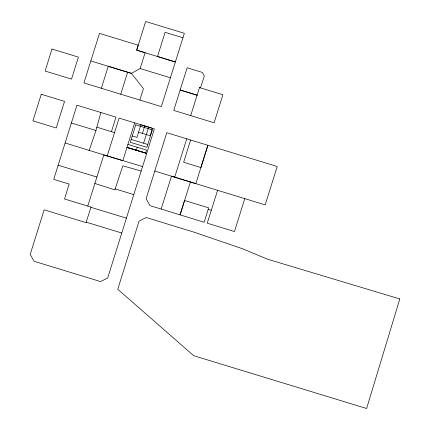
<?xml version="1.0" encoding="UTF-8"?>
<svg xmlns="http://www.w3.org/2000/svg" width="430" height="430" viewBox="0 0 430 430"><rect width="100%" height="100%" fill="white"/><g stroke="black" fill="none" stroke-linecap="round" stroke-linejoin="round"><path stroke-width="0.64" d="M89.118 150.586L95.954 130.494L100.873 112.504L76.954 105.189L53.723 179.348L69.149 184.056L64.516 198.972L91.026 207.05L86.016 222.627L44.161 209.829L30.202 254.372L34.051 261.279L100.566 281.585L107.683 278.011L154.375 128.898L119.088 118.094L107.215 155.94L65.129 142.964M101.351 88.274L108.252 66.29L131.386 73.358L143.426 88.612L139.841 100.045L83.92 82.931L99.497 33.368L138.234 45.204L136.686 50.159L175.359 61.968L157.509 56.523L165.093 32.314L182.944 37.765L184.346 33.309L145.668 21.5L136.686 50.159L145.109 52.723L140.158 68.531L131.386 73.358L90.811 60.963M87.779 206.067L103.834 154.881L142.593 166.593M111.413 131.698L115.976 117.143L100.873 112.504M134.676 122.862L122.835 160.648L107.215 155.94M136.31 150.221L137.24 147.253M142.427 133.386L144.754 125.963M143.604 143.206L148.629 127.146M182.944 37.765L161.336 106.624L139.841 100.045M161.153 209.055L171.489 176.16L195.833 183.653L207.894 145.286L277.232 166.512L265.17 204.879L154.752 171.065M190.689 115.6L199.509 87.553L200.482 87.849L204.341 76.088L202.293 72.401L187.136 67.768L173.752 110.413L214.108 122.776L219.418 105.861L222.901 94.729L199.477 87.575M174.698 177.165L186.749 138.82L207.894 145.286L200.891 167.539L183.642 162.266L190.635 139.997M190.404 181.949L180.057 214.855L184.583 200.461L208.668 207.851L204.142 222.245L149.963 205.621L146.125 198.692L166.775 132.693L186.749 138.82M244.799 198.601L234.447 231.539L207.249 223.197L217.607 190.275M120.733 94.202L127.651 72.213M141.19 171.049L122.803 165.819L114.853 189.872L94.869 183.465M131.182 139.449L147.796 144.475M146.705 153.402L126.979 147.436L146.737 153.381M140.121 68.553L170.409 77.776M197.117 95.186L180.165 90.01L197.08 95.207M138.551 132.203L150.188 135.751L152.51 128.328L140.873 124.781L136.923 137.396L132.268 135.977M71.369 122.996L95.954 130.494M127.93 144.41L146.549 150.091L145.62 153.058L127.001 147.382M208.201 209.335L211.307 210.281M58.163 165.222L96.895 177.042M115.159 188.894L133.816 194.596M90.929 207.335L126.431 218.166M86.172 222.159L121.776 233.022M96.863 127.194L114.552 132.628M399.798 298.941L366.613 408.5L193.742 355.712L117.755 289.223L139.083 221.084L146.221 217.516L194.075 232.195L242.568 248.771L267.653 259.242L399.798 298.941M52.003 49.036L45.107 71.036L71.514 79.12L78.41 57.12L52.003 49.036M41.253 94.256L32.911 120.862L56.196 127.968L64.532 101.383L41.253 94.256M135.751 124.845L130.295 142.282L146.899 147.345L152.36 129.908L135.751 124.845"/></g></svg>
